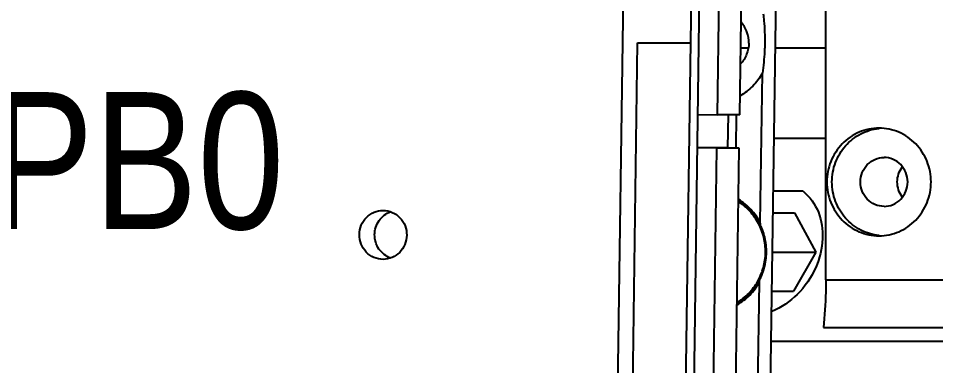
# Model space of a CAD drawing. Header units: millimetres. Extents: x 0 to 841, y 0 to 594.
# Drawn here: x 704.83 to 728.24, y 208.11 to 216.99 of the extents above; entities that cross this region are included whole.
import ezdxf

# ---------------------------------------------------------------- set-up
doc = ezdxf.new("R2010")
doc.units = ezdxf.units.MM
doc.header["$LTSCALE"] = 46.255
doc.layers.get('0').update_dxf_attribs({"linetype": 'CONTINUOUS'})
doc.layers.add('AXIS', color=7, linetype='CONTINUOUS')
doc.styles.add('TEXTSTYLE_2', font='txt', dxfattribs={"width": 0.85})

msp = doc.modelspace()

# ---------------------------------------------------------------- linework, layer by layer
at = {"color": 7, "linetype": 'CONTINUOUS'}
for p, q in [((721.809, 203.174), (722.105, 224.172)), ((722.016, 203.174), (722.312, 224.172)), ((723.983, 204.174), (724.251, 223.172)), ((725.444, 210.303), (725.444, 222.305)), ((722.673, 214.519), (722.758, 220.518)), ((723.242, 214.519), (723.327, 220.518)), ((720.283, 218.86), (720.1, 205.861)), ((720.488, 205.861), (720.636, 216.36)), ((720.636, 216.36), (721.995, 216.36)), ((723.267, 216.233), (723.458, 216.233)), ((724.153, 216.233), (725.444, 216.233)), ((722.176, 214.526), (722.673, 214.519)), ((723.242, 214.519), (722.673, 214.519)), ((722.941, 213.673), (722.953, 214.523)), ((723.148, 213.67), (723.16, 214.52)), ((724.12, 213.92), (725.444, 213.92)), ((722.941, 213.673), (722.164, 213.685)), ((722.661, 213.669), (722.164, 213.676)), ((722.555, 206.17), (722.661, 213.669)), ((723.23, 213.669), (722.661, 213.669)), ((723.125, 206.17), (723.23, 213.669)), ((724.093, 212.015), (724.641, 212.015)), ((724.094, 212.023), (724.641, 212.015)), ((724.641, 212.015), (725.185, 211.007)), ((724.079, 211.007), (725.185, 211.007)), ((725.185, 211.007), (724.613, 210.015)), ((723.659, 204.174), (723.745, 210.242)), ((725.444, 210.303), (736.28, 210.303)), ((724.065, 210.015), (724.613, 210.015)), ((725.377, 209.085), (736.346, 209.085)), ((724.047, 208.74), (737.814, 208.74))]:
    msp.add_line(p, q, dxfattribs=at)
for points, knots in [([(723.176, 209.709), (723.288, 209.773), (723.496, 209.932), (723.735, 210.243), (723.887, 210.608), (723.943, 211.001), (723.898, 211.396), (723.756, 211.765), (723.526, 212.084), (723.323, 212.249), (723.213, 212.316)], [0, 0, 0, 0, 0.123479, 0.248078, 0.373657, 0.499818, 0.626012, 0.75168, 0.876399, 1, 1, 1, 1]), ([(723.176, 209.724), (723.284, 209.789), (723.485, 209.948), (723.716, 210.257), (723.863, 210.616), (723.917, 211.001), (723.874, 211.388), (723.737, 211.752), (723.515, 212.067), (723.319, 212.232), (723.212, 212.3)], [0, 0, 0, 0, 0.123515, 0.248129, 0.373693, 0.499819, 0.625977, 0.751628, 0.876362, 1, 1, 1, 1]), ([(725.444, 210.303), (725.444, 210.199), (725.438, 209.792), (725.411, 209.386), (725.377, 209.085)], [0, 0, 0, 0, 0.256508, 1, 1, 1, 1])]:
    msp.add_open_spline(points, degree=3, knots=knots, dxfattribs=at)
at = {"layer": 'AXIS', "color": 7, "linetype": 'CONTINUOUS'}
for p, q in [((723.766, 211.765), (723.82, 215.582)), ((724.862, 212.567), (724.101, 212.567))]:
    msp.add_line(p, q, dxfattribs=at)
for centre, radius, start, end in [((716.046, 210.892), 7.77, 5.8796, 6.4542), ((715.975, 211.341), 7.847, 351.9524, 352.5278)]:
    msp.add_arc(centre, radius, start, end, dxfattribs=at)
for points, knots in [([(723.842, 217.105), (723.849, 217.044), (723.874, 216.791), (723.886, 216.537), (723.883, 216.343)], [0, 0, 0, 0, 0.238947, 1, 1, 1, 1]), ([(723.476, 216.352), (723.478, 216.448), (723.445, 216.643), (723.344, 216.813), (723.281, 216.885)], [0, 0, 0, 0, 0.502121, 1, 1, 1, 1]), ([(723.476, 216.352), (723.475, 216.255), (723.437, 216.061), (723.331, 215.894), (723.266, 215.824)], [0, 0, 0, 0, 0.502257, 1, 1, 1, 1]), ([(723.883, 216.343), (723.882, 216.277), (723.873, 216.022), (723.847, 215.769), (723.82, 215.582)], [0, 0, 0, 0, 0.25911, 1, 1, 1, 1]), ([(723.82, 215.582), (723.753, 215.463), (723.588, 215.243), (723.371, 215.075), (723.254, 215.008)], [0, 0, 0, 0, 0.50233, 1, 1, 1, 1]), ([(726.796, 214.18), (726.623, 214.18), (726.271, 214.108), (725.83, 213.8), (725.536, 213.342), (725.434, 212.805), (725.536, 212.268), (725.83, 211.81), (726.271, 211.502), (726.623, 211.43), (726.796, 211.43)], [0, 0, 0, 0, 0.123005, 0.24717, 0.373005, 0.5, 0.626995, 0.75283, 0.876995, 1, 1, 1, 1]), ([(726.798, 211.436), (726.636, 211.453), (726.314, 211.549), (725.918, 211.862), (725.658, 212.3), (725.567, 212.805), (725.658, 213.31), (725.918, 213.748), (726.314, 214.061), (726.636, 214.157), (726.798, 214.174)], [0, 0, 0, 0, 0.123087, 0.247334, 0.37315, 0.5, 0.62685, 0.752666, 0.876913, 1, 1, 1, 1]), ([(726.796, 211.43), (726.969, 211.43), (727.321, 211.502), (727.762, 211.81), (728.056, 212.268), (728.159, 212.805), (728.056, 213.342), (727.762, 213.8), (727.321, 214.108), (726.969, 214.18), (726.796, 214.18)], [0, 0, 0, 0, 0.123005, 0.24717, 0.373005, 0.5, 0.626995, 0.75283, 0.876995, 1, 1, 1, 1]), ([(726.925, 212.18), (726.847, 212.18), (726.687, 212.213), (726.421, 212.397), (726.256, 212.805), (726.421, 213.213), (726.687, 213.397), (726.847, 213.43), (726.925, 213.43)], [0, 0, 0, 0, 0.124141, 0.24948, 0.5, 0.75052, 0.875859, 1, 1, 1, 1]), ([(726.925, 212.18), (727.004, 212.18), (727.164, 212.213), (727.43, 212.397), (727.595, 212.805), (727.43, 213.213), (727.164, 213.397), (727.004, 213.43), (726.925, 213.43)], [0, 0, 0, 0, 0.124141, 0.24948, 0.5, 0.75052, 0.875859, 1, 1, 1, 1]), ([(724.862, 212.567), (725.033, 212.428), (725.305, 212.041), (725.4, 211.327), (725.215, 210.577), (724.908, 210.128), (724.71, 209.933)], [0, 0, 0, 0, 0.225984, 0.458838, 0.716101, 1, 1, 1, 1]), ([(723.766, 211.765), (723.703, 211.886), (723.544, 212.111), (723.331, 212.285), (723.216, 212.356)], [0, 0, 0, 0, 0.502324, 1, 1, 1, 1]), ([(713.537, 211.461), (713.539, 211.541), (713.571, 211.703), (713.705, 211.907), (713.905, 212.044), (714.063, 212.077), (714.141, 212.077)], [0, 0, 0, 0, 0.254016, 0.505628, 0.753982, 1, 1, 1, 1]), ([(713.926, 211.461), (713.927, 211.586), (714.006, 211.839), (714.217, 212.001), (714.332, 212.042)], [0, 0, 0, 0, 0.504681, 1, 1, 1, 1]), ([(714.141, 212.077), (714.22, 212.077), (714.382, 212.043), (714.584, 211.901), (714.717, 211.69), (714.746, 211.525), (714.745, 211.443)], [0, 0, 0, 0, 0.24595, 0.494308, 0.745985, 1, 1, 1, 1]), ([(714.141, 210.827), (714.062, 210.827), (713.9, 210.86), (713.699, 211.003), (713.566, 211.214), (713.536, 211.379), (713.537, 211.461)], [0, 0, 0, 0, 0.24595, 0.494308, 0.745985, 1, 1, 1, 1]), ([(714.335, 210.86), (714.216, 210.902), (713.999, 211.07), (713.924, 211.332), (713.926, 211.461)], [0, 0, 0, 0, 0.495251, 1, 1, 1, 1]), ([(714.745, 211.443), (714.744, 211.362), (714.711, 211.201), (714.577, 210.996), (714.377, 210.859), (714.219, 210.827), (714.141, 210.827)], [0, 0, 0, 0, 0.254016, 0.505628, 0.753982, 1, 1, 1, 1]), ([(723.178, 209.668), (723.295, 209.735), (723.513, 209.904), (723.678, 210.124), (723.745, 210.242)], [0, 0, 0, 0, 0.49767, 1, 1, 1, 1])]:
    msp.add_open_spline(points, degree=3, knots=knots, dxfattribs=at)
for points in [[(727.388, 212.425), (727.309, 212.532), (727.218, 212.805), (727.309, 213.078), (727.388, 213.185)], [(724.71, 209.933), (724.526, 209.75), (724.303, 209.597), (724.063, 209.496)]]:
    msp.add_open_spline(points, degree=3, dxfattribs=at)

# ---------------------------------------------------------------- texts
at = {"color": 2, "linetype": 'CONTINUOUS', "insert": (699.234, 215.101), "char_height": 3.5, "width": 20.45312, "attachment_point": 1, "line_spacing_factor": 0.9, "style": 'TEXTSTYLE_2'}
msp.add_mtext('2BPB0', dxfattribs=at)

doc.saveas('drawing.dxf')
